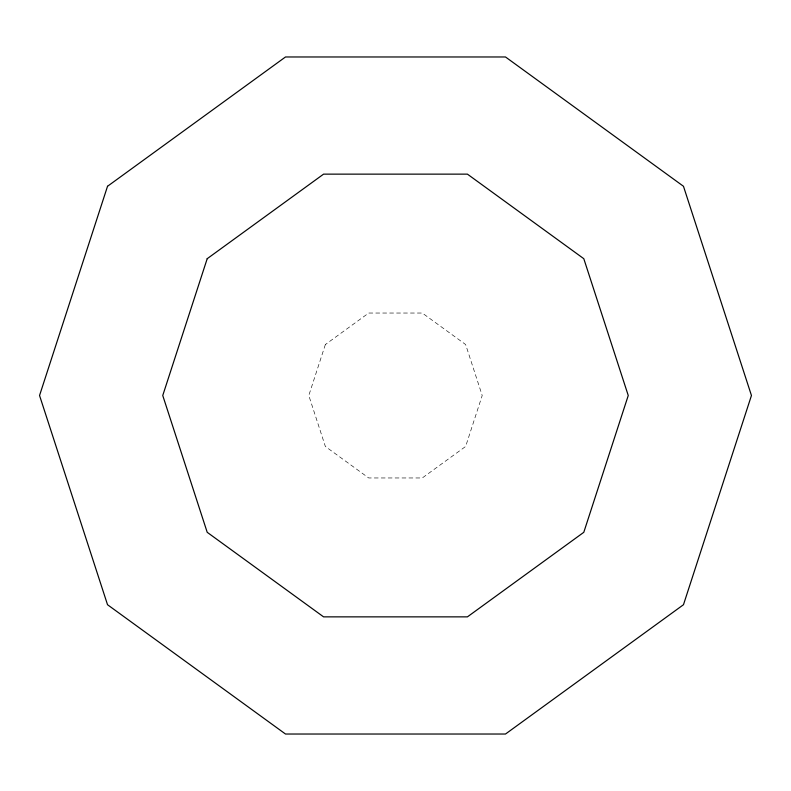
<?xml version="1.0" encoding="UTF-8"?>
<svg xmlns="http://www.w3.org/2000/svg" width="791" height="791" viewBox="0 0 791 791"><rect width="100%" height="100%" fill="white"/><g stroke="black" fill="none" stroke-linecap="round" stroke-linejoin="round"><path stroke-width="0.59" stroke-dasharray="3.96 2.97" d="M325.358 344.54L308.797 395.5L325.358 446.46L368.705 477.962L422.295 477.962L465.642 446.46L482.203 395.5L465.642 344.54L422.295 313.038L368.705 313.038L325.358 344.54"/><path stroke-width="1.19" d="M107.527 186.281L39.55 395.5L107.527 604.72L285.502 734.028L505.498 734.028L683.473 604.72L751.45 395.5L683.473 186.281L505.498 56.972L285.502 56.972L107.527 186.281M207.202 258.697L162.748 395.5L207.202 532.303L323.578 616.861L467.422 616.861L583.798 532.303L628.252 395.5L583.798 258.697L467.422 174.139L323.578 174.139L207.202 258.697"/></g></svg>
